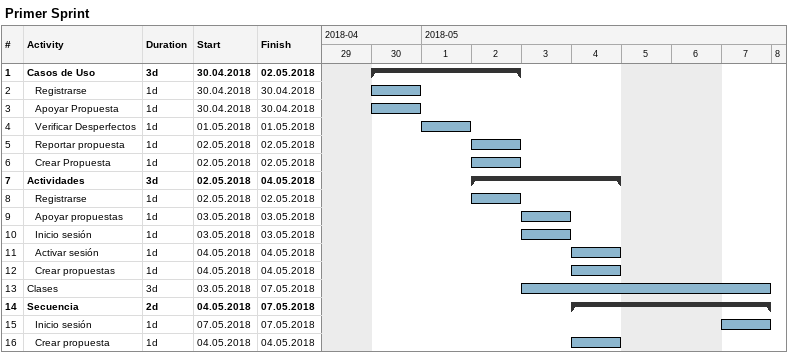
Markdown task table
Primer Sprint

| ID | Level | Task | Duration | Start | Finish |
|---|---|---|---|---|---|
| 1 | 1 | **Casos de Uso** | 3d | 2018-04-30 | 2018-05-02 |
| 2 | 2 | Registrarse | 1d | 2018-04-30 | 2018-04-30 |
| 3 | 2 | Apoyar Propuesta | 1d | 2018-04-30 | 2018-04-30 |
| 4 | 2 | Verificar Desperfectos | 1d | 2018-05-01 | 2018-05-01 |
| 5 | 2 | Reportar propuesta | 1d | 2018-05-02 | 2018-05-02 |
| 6 | 2 | Crear Propuesta | 1d | 2018-05-02 | 2018-05-02 |
| 7 | 1 | **Actividades** | 3d | 2018-05-02 | 2018-05-04 |
| 8 | 2 | Registrarse | 1d | 2018-05-02 | 2018-05-02 |
| 9 | 2 | Apoyar propuestas | 1d | 2018-05-03 | 2018-05-03 |
| 10 | 2 | Inicio sesión | 1d | 2018-05-03 | 2018-05-03 |
| 11 | 2 | Activar sesión | 1d | 2018-05-04 | 2018-05-04 |
| 12 | 2 | Crear propuestas | 1d | 2018-05-04 | 2018-05-04 |
| 13 | 1 | Clases | 3d | 2018-05-03 | 2018-05-07 |
| 14 | 1 | **Secuencia** | 2d | 2018-05-04 | 2018-05-07 |
| 15 | 2 | Inicio sesión | 1d | 2018-05-07 | 2018-05-07 |
| 16 | 2 | Crear propuesta | 1d | 2018-05-04 | 2018-05-04 |
